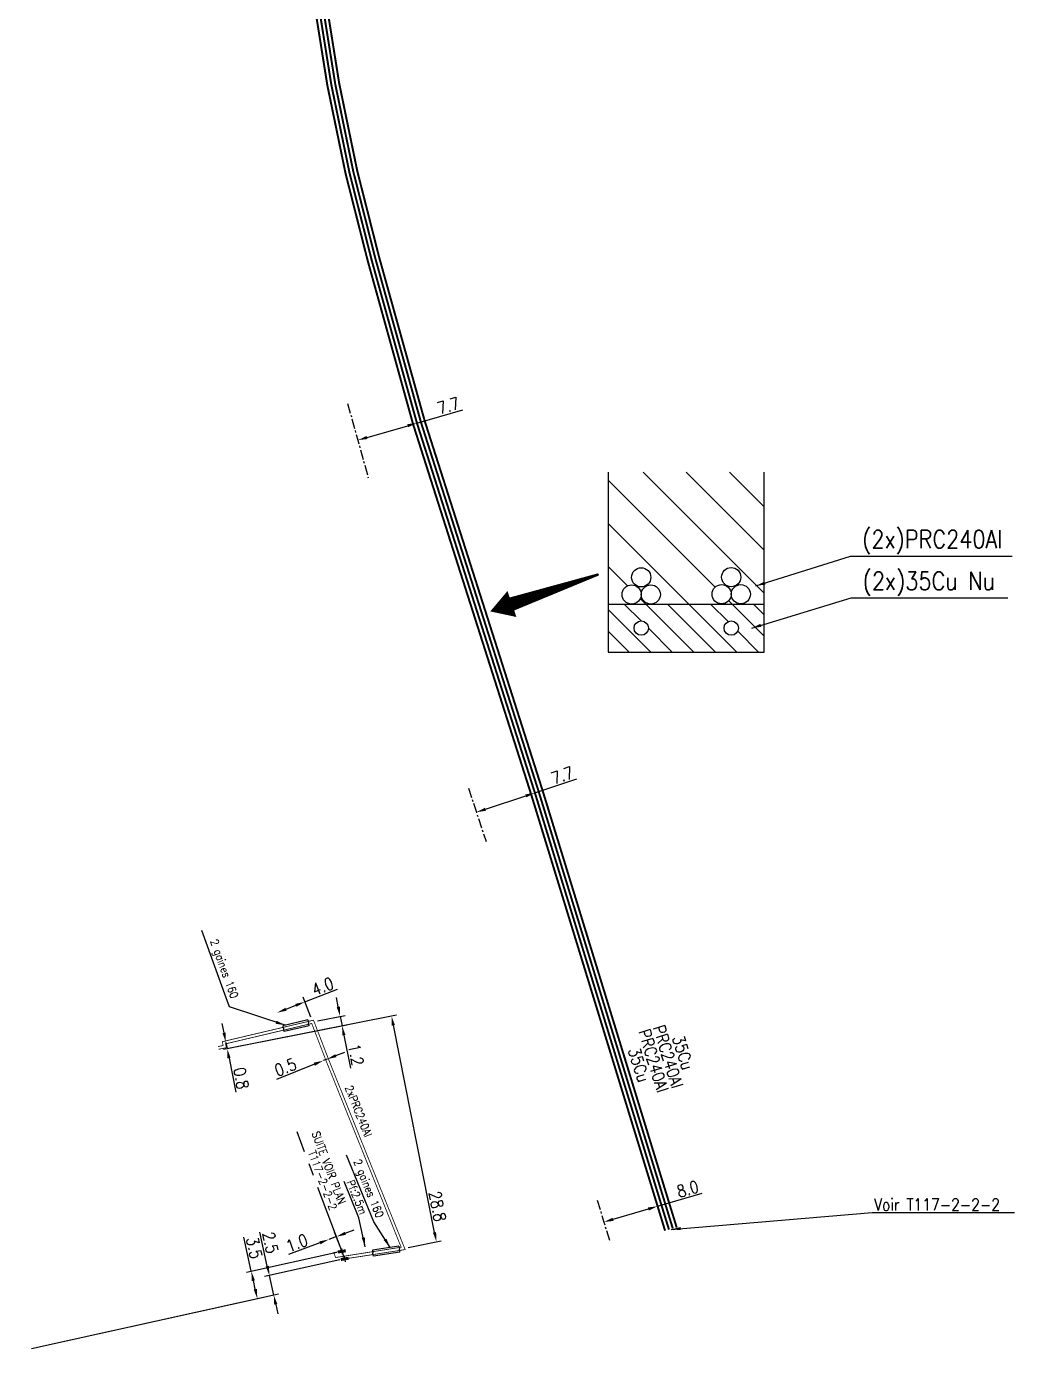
# Model space of a CAD drawing. Header units: millimetres. Extents: x 145437 to 146000, y 141990 to 142990.
# Drawn here: x 145677.3 to 145800.8, y 141990.2 to 142155.7 of the extents above; entities that cross this region are included whole.
import ezdxf
from ezdxf.enums import TextEntityAlignment as Align

# ---------------------------------------------------------------- set-up
doc = ezdxf.new("R2010")
doc.units = ezdxf.units.MM
doc.header["$PDMODE"] = 34
doc.linetypes.add('CENTER', pattern=[2, 1.25, -0.25, 0.25, -0.25])
doc.linetypes.add('CENTER2', pattern=[28.575, 19.05, -3.175, 3.175, -3.175])
doc.layers.get('0').update_dxf_attribs({"linetype": 'CONTINUOUS'})
doc.layers.get('Defpoints').update_dxf_attribs({"linetype": 'CONTINUOUS'})
for name, color, linetype in [('M_100', 7, 'M_ST_6'), ('M_130', 3, 'M_ST_15'), ('M_300', 7, 'CONTINUOUS'), ('M_400', 7, 'CONTINUOUS'), ('M_930', 7, 'CONTINUOUS')]:
    doc.layers.add(name, color=color, linetype=linetype)
doc.styles.get("Standard").update_dxf_attribs({"font": 'romans.shx', "width": 0.85})
doc.linetypes.add('M_ST_15', pattern='A,5,-0.3,["XX",Standard,S=1,R=0,X=0,Y=-0.5],-2.5', length=7.8)
doc.linetypes.add('M_ST_6', pattern='A,5,-0.3,["||",Standard,S=1,R=0,X=0.35,Y=-0.5],-1.6', length=6.9)
doc.dimstyles.get("Standard").update_dxf_attribs({"dimtxt": 1.5, "dimasz": 1.2, "dimexe": 0.625, "dimexo": 0.625, "dimgap": 0.25, "dimtad": 1, "dimdec": 1, "dimzin": 0, "dimdsep": 46, "dimtxsty": 'Standard', "dimcen": -0.5, "dimadec": 0, "dimazin": 0, "dimtfac": 1, "dimtdec": 1, "dimtmove": 0, "dimatfit": 3, "dimfxl": 0, "dimtolj": 1, "dimtzin": 0, "dimarcsym": 0})

# ---------------------------------------------------------------- blocks, each defined once
blk = doc.blocks.new('*D0')
at = {"layer": 'Defpoints', "color": 0, "linetype": 'Continuous', "transparency": 16777216}
for p in [(145756.21, 142008.11), (145749.49, 142006.14), (145749.49, 142006.14)]:
    blk.add_point(p, dxfattribs=at)
at = {"layer": 'M_130', "color": 0, "linetype": 'Continuous', "lineweight": -2, "transparency": 16777216}
for p, q in [((145756.21, 142008.11), (145761.78, 142009.75)), ((145750.64, 142006.48), (145755.06, 142007.77))]:
    blk.add_line(p, q, dxfattribs=at)
at = {"layer": 'M_130', "color": 0, "linetype": 'Continuous', "transparency": 16777216}
for points in [[(145755, 142007.96), (145755.11, 142007.58), (145756.21, 142008.11)], [(145750.59, 142006.67), (145750.7, 142006.28), (145749.49, 142006.14)]]:
    blk.add_solid(points, dxfattribs=at)
at = {"layer": 'M_130', "color": 0, "linetype": 'Continuous', "transparency": 16777216, "insert": (145759.98, 142010.26), "char_height": 1.5, "attachment_point": 5, "rotation": 16.3749}
blk.add_mtext('\\A1;8.0', dxfattribs=at)
blk = doc.blocks.new('*D1')
at = {"layer": 'Defpoints', "color": 0, "linetype": 'Continuous', "transparency": 16777216}
for p in [(145740.87, 142059.81), (145733.56, 142057.39), (145733.56, 142057.39)]:
    blk.add_point(p, dxfattribs=at)
at = {"layer": 'M_130', "color": 0, "linetype": 'Continuous', "lineweight": -2, "transparency": 16777216}
for p, q in [((145740.87, 142059.81), (145746.11, 142061.55)), ((145734.7, 142057.76), (145739.73, 142059.43))]:
    blk.add_line(p, q, dxfattribs=at)
at = {"layer": 'M_130', "color": 0, "linetype": 'Continuous', "transparency": 16777216}
for points in [[(145739.67, 142059.62), (145739.79, 142059.24), (145740.87, 142059.81)], [(145734.63, 142057.95), (145734.76, 142057.57), (145733.56, 142057.39)]]:
    blk.add_solid(points, dxfattribs=at)
at = {"layer": 'M_130', "color": 0, "linetype": 'Continuous', "transparency": 16777216, "insert": (145744.29, 142062), "char_height": 1.5, "attachment_point": 5, "rotation": 18.3549}
blk.add_mtext('\\A1;7.7', dxfattribs=at)
blk = doc.blocks.new('*D2')
at = {"layer": 'Defpoints', "color": 0, "linetype": 'Continuous', "transparency": 16777216}
for p in [(145726.12, 142106.06), (145718.73, 142103.92), (145718.73, 142103.92)]:
    blk.add_point(p, dxfattribs=at)
at = {"layer": 'M_130', "color": 0, "linetype": 'Continuous', "lineweight": -2, "transparency": 16777216}
for p, q in [((145726.12, 142106.06), (145731.85, 142107.71)), ((145719.88, 142104.25), (145724.97, 142105.72))]:
    blk.add_line(p, q, dxfattribs=at)
at = {"layer": 'M_130', "color": 0, "linetype": 'Continuous', "transparency": 16777216}
for points in [[(145724.92, 142105.92), (145725.03, 142105.53), (145726.12, 142106.06)], [(145719.83, 142104.44), (145719.94, 142104.06), (145718.73, 142103.92)]]:
    blk.add_solid(points, dxfattribs=at)
at = {"layer": 'M_130', "color": 0, "linetype": 'Continuous', "transparency": 16777216, "insert": (145730.05, 142108.23), "char_height": 1.5, "attachment_point": 5, "rotation": 16.1342}
blk.add_mtext('\\A1;7.7', dxfattribs=at)
blk = doc.blocks.new('*D82')
at = {"layer": 'Defpoints', "color": 0, "linetype": 'Continuous', "transparency": 16777216}
for p in [(145717.09, 142001.53), (145708.22, 141997.01), (145677.31, 141990.19)]:
    blk.add_point(p, dxfattribs=at)
at = {"layer": 'M_300', "color": 0, "linetype": 'Continuous', "lineweight": -2, "transparency": 16777216}
for p, q in [((145707.42, 142000.62), (145706.48, 142004.89)), ((145716.48, 142001.39), (145707.07, 141999.32)), ((145708.22, 141997.01), (145707.68, 141999.45)), ((145677.92, 141990.33), (145708.83, 141997.15)), ((145708.48, 141995.84), (145708.74, 141994.67))]:
    blk.add_line(p, q, dxfattribs=at)
at = {"layer": 'M_300', "color": 0, "linetype": 'Continuous', "transparency": 16777216}
for points in [[(145707.62, 142000.67), (145707.23, 142000.58), (145707.68, 141999.45)], [(145708.67, 141995.88), (145708.28, 141995.8), (145708.22, 141997.01)]]:
    blk.add_solid(points, dxfattribs=at)
at = {"layer": 'M_300', "color": 0, "linetype": 'Continuous', "transparency": 16777216, "insert": (145707.8, 142003.56), "char_height": 1.5, "attachment_point": 5, "rotation": 282.4414}
blk.add_mtext('\\A1;2.5', dxfattribs=at)
blk = doc.blocks.new('*D83')
at = {"layer": 'Defpoints', "color": 0, "linetype": 'Continuous', "transparency": 16777216}
for p in [(145716.73, 142002.47), (145706.17, 141996.56), (145677.31, 141990.19)]:
    blk.add_point(p, dxfattribs=at)
at = {"layer": 'M_300', "color": 0, "linetype": 'Continuous', "lineweight": -2, "transparency": 16777216}
for p, q in [((145705.42, 141999.98), (145704.48, 142004.25)), ((145716.12, 142002.34), (145704.81, 141999.84)), ((145705.91, 141997.73), (145705.68, 141998.81)), ((145677.92, 141990.33), (145706.78, 141996.69))]:
    blk.add_line(p, q, dxfattribs=at)
at = {"layer": 'M_300', "color": 0, "linetype": 'Continuous', "transparency": 16777216}
for points in [[(145705.87, 141998.85), (145705.48, 141998.76), (145705.42, 141999.98)], [(145706.11, 141997.77), (145705.72, 141997.69), (145706.17, 141996.56)]]:
    blk.add_solid(points, dxfattribs=at)
at = {"layer": 'M_300', "color": 0, "linetype": 'Continuous', "transparency": 16777216, "insert": (145705.79, 142002.91), "char_height": 1.5, "attachment_point": 5, "rotation": 282.4414}
blk.add_mtext('\\A1;3.5', dxfattribs=at)
blk = doc.blocks.new('*D84')
at = {"layer": 'Defpoints', "color": 0, "linetype": 'Continuous', "transparency": 16777216}
for p in [(145715.11, 142003.96), (145715.11, 142003.96), (145716.73, 142002.47)]:
    blk.add_point(p, dxfattribs=at)
at = {"layer": 'M_300', "color": 0, "linetype": 'Continuous', "lineweight": -2, "transparency": 16777216}
for p, q in [((145716.05, 142004.31), (145715.11, 142003.96)), ((145716.52, 142003.06), (145715.83, 142004.89)), ((145717.17, 142004.73), (145718.29, 142005.15)), ((145713.99, 142003.53), (145710.06, 142002.06))]:
    blk.add_line(p, q, dxfattribs=at)
at = {"layer": 'M_300', "color": 0, "linetype": 'Continuous', "transparency": 16777216}
for points in [[(145713.92, 142003.72), (145714.06, 142003.35), (145715.11, 142003.96)], [(145717.1, 142004.91), (145717.24, 142004.54), (145716.05, 142004.31)]]:
    blk.add_solid(points, dxfattribs=at)
at = {"layer": 'M_300', "color": 0, "linetype": 'Continuous', "transparency": 16777216, "insert": (145711.11, 142003.52), "char_height": 1.5, "attachment_point": 5, "rotation": 20.5519}
blk.add_mtext('\\A1;1.0', dxfattribs=at)
blk = doc.blocks.new('*D85')
at = {"layer": 'Defpoints', "color": 0, "linetype": 'Continuous', "transparency": 16777216}
for p in [(145702.24, 142028.61), (145701.34, 142027.62), (145702.4, 142027.83)]:
    blk.add_point(p, dxfattribs=at)
at = {"layer": 'M_130', "color": 0, "linetype": 'Continuous', "lineweight": -2, "transparency": 16777216}
for p, q in [((145702.01, 142029.79), (145701.77, 142030.97)), ((145702.24, 142028.61), (145702.4, 142027.83)), ((145701.96, 142027.74), (145703.01, 142027.95)), ((145702.63, 142026.65), (145703.48, 142022.36))]:
    blk.add_line(p, q, dxfattribs=at)
at = {"layer": 'M_130', "color": 0, "linetype": 'Continuous', "transparency": 16777216}
for points in [[(145702.2, 142029.83), (145701.81, 142029.75), (145702.24, 142028.61)], [(145702.83, 142026.69), (145702.44, 142026.61), (145702.4, 142027.83)]]:
    blk.add_solid(points, dxfattribs=at)
at = {"layer": 'M_130', "color": 0, "linetype": 'Continuous', "transparency": 16777216, "insert": (145704.16, 142024.11), "char_height": 1.5, "attachment_point": 5, "rotation": 281.2463}
blk.add_mtext('\\A1;0.8', dxfattribs=at)
blk = doc.blocks.new('*D86')
at = {"layer": 'Defpoints', "color": 0, "linetype": 'Continuous', "transparency": 16777216}
for p in [(145713.08, 142031.18), (145716.76, 142030.68), (145701.34, 142027.62)]:
    blk.add_point(p, dxfattribs=at)
at = {"layer": 'M_130', "color": 0, "linetype": 'Continuous', "lineweight": -2, "transparency": 16777216}
for p, q in [((145716.29, 142033.04), (145716.06, 142034.21)), ((145713.69, 142031.3), (145717.14, 142031.98)), ((145716.52, 142031.86), (145716.76, 142030.68)), ((145701.96, 142027.74), (145717.37, 142030.8)), ((145716.99, 142029.51), (145717.81, 142025.4))]:
    blk.add_line(p, q, dxfattribs=at)
at = {"layer": 'M_130', "color": 0, "linetype": 'Continuous', "transparency": 16777216}
for points in [[(145716.49, 142033.08), (145716.09, 142033), (145716.52, 142031.86)], [(145717.19, 142029.54), (145716.8, 142029.47), (145716.76, 142030.68)]]:
    blk.add_solid(points, dxfattribs=at)
at = {"layer": 'M_130', "color": 0, "linetype": 'Continuous', "transparency": 16777216, "insert": (145718.5, 142027.06), "char_height": 1.5, "attachment_point": 5, "rotation": 281.2463}
blk.add_mtext('\\A1;1.2', dxfattribs=at)
blk = doc.blocks.new('*D87')
at = {"layer": 'Defpoints', "color": 0, "linetype": 'Continuous', "transparency": 16777216}
for p in [(145714.41, 142026.32), (145714.41, 142026.32), (145714.88, 142026.5)]:
    blk.add_point(p, dxfattribs=at)
at = {"layer": 'M_130', "color": 0, "linetype": 'Continuous', "lineweight": -2, "transparency": 16777216}
for p, q in [((145715.99, 142026.95), (145717.1, 142027.39)), ((145713.3, 142025.87), (145708.58, 142023.98)), ((145714.88, 142026.5), (145714.41, 142026.32))]:
    blk.add_line(p, q, dxfattribs=at)
at = {"layer": 'M_130', "color": 0, "linetype": 'Continuous', "transparency": 16777216}
for points in [[(145715.92, 142027.13), (145716.06, 142026.76), (145714.88, 142026.5)], [(145713.22, 142026.06), (145713.37, 142025.68), (145714.41, 142026.32)]]:
    blk.add_solid(points, dxfattribs=at)
at = {"layer": 'M_130', "color": 0, "linetype": 'Continuous', "transparency": 16777216, "insert": (145709.68, 142025.5), "char_height": 1.5, "attachment_point": 5, "rotation": 21.7866}
blk.add_mtext('\\A1;0.5', dxfattribs=at)
blk = doc.blocks.new('*D88')
at = {"layer": 'Defpoints', "color": 0, "linetype": 'Continuous', "transparency": 16777216}
for p in [(145708.65, 142032.32), (145708.65, 142032.32), (145713.08, 142031.18)]:
    blk.add_point(p, dxfattribs=at)
at = {"layer": 'M_130', "color": 0, "linetype": 'Continuous', "lineweight": -2, "transparency": 16777216}
for p, q in [((145712.11, 142033.67), (145716.18, 142035.26)), ((145712.85, 142031.76), (145711.88, 142034.25)), ((145709.76, 142032.76), (145710.99, 142033.24))]:
    blk.add_line(p, q, dxfattribs=at)
at = {"layer": 'M_130', "color": 0, "linetype": 'Continuous', "transparency": 16777216}
for points in [[(145710.92, 142033.42), (145711.06, 142033.05), (145712.11, 142033.67)], [(145709.69, 142032.94), (145709.84, 142032.57), (145708.65, 142032.32)]]:
    blk.add_solid(points, dxfattribs=at)
at = {"layer": 'M_130', "color": 0, "linetype": 'Continuous', "transparency": 16777216, "insert": (145714.34, 142035.61), "char_height": 1.5, "attachment_point": 5, "rotation": 21.2875}
blk.add_mtext('\\A1;4.0', dxfattribs=at)
blk = doc.blocks.new('*D89')
at = {"layer": 'Defpoints', "color": 0, "linetype": 'Continuous', "transparency": 16777216}
for p in [(145722.94, 142031.91), (145701.34, 142027.62), (145724.4, 142002.84)]:
    blk.add_point(p, dxfattribs=at)
at = {"layer": 'M_130', "color": 0, "linetype": 'Continuous', "lineweight": -2, "transparency": 16777216}
for p, q in [((145701.96, 142027.74), (145723.55, 142032.03)), ((145728.32, 142004.84), (145723.18, 142030.74)), ((145725.01, 142002.96), (145729.17, 142003.79))]:
    blk.add_line(p, q, dxfattribs=at)
at = {"layer": 'M_130', "color": 0, "linetype": 'Continuous', "transparency": 16777216}
for points in [[(145723.37, 142030.77), (145722.98, 142030.7), (145722.94, 142031.91)], [(145728.52, 142004.88), (145728.13, 142004.8), (145728.56, 142003.67)]]:
    blk.add_solid(points, dxfattribs=at)
at = {"layer": 'M_130', "color": 0, "linetype": 'Continuous', "transparency": 16777216, "insert": (145728.7, 142008.1), "char_height": 1.5, "attachment_point": 5, "rotation": 281.2463}
blk.add_mtext('\\A1;28.8', dxfattribs=at)
blk = doc.blocks.new('M_300_04')
at = {"color": 0, "linetype": 'Continuous'}
blk.add_line((0, 0.375), (0, -0.375), dxfattribs=at)
blk.add_solid([(-0.5, 0.1875), (-0.5, -0.1875), (0.5, 0.1875), (0.5, -0.1875)], dxfattribs=at)
at = {"color": 0, "linetype": 'Continuous', "width": 0.75, "flags": 3}
for tag, p in [('DEF_LEG', (0, -5)), ('DEF_COUP', (0, -7.5)), ('DEF_TYPE', (0, -10))]:
    blk.add_attdef(tag, text='', height=1.2, dxfattribs=at).set_placement(p, align=Align.MIDDLE)

msp = doc.modelspace()

# ---------------------------------------------------------------- hatches: boundary and pattern name
at = {"layer": 'M_130', "linetype": 'Continuous'}
h = msp.add_hatch(dxfattribs=at)
h.set_pattern_fill('LINE', color=252, scale=1.2, angle=135, style=0)
h.set_pattern_definition([(135, (-72891.8374, -71038.933), (-2.694076836, -2.694076836), [])])
h.paths.add_polyline_path([(145769.53, 142099.91), (145750.03, 142099.91), (145750.03, 142083.41), (145769.53, 142083.41)])
h.paths.add_polyline_path([(145766.61, 142086.79, -1), (145764.21, 142086.79, -1)], flags=16)
h.paths.add_polyline_path([(145755.36, 142086.76, -1), (145752.96, 142086.76, -1)], flags=16)
h.paths.add_polyline_path([(145765.41, 142084.65, -0.999995), (145767.81, 142084.65, -0.999995), (145765.41, 142084.65, -0.999995), (145763.01, 142084.65, -0.999995)], flags=16)
h.paths.add_polyline_path([(145756.56, 142084.62, -0.999995), (145754.16, 142084.62, -0.999995), (145751.76, 142084.62, -0.999995), (145754.16, 142084.62, -0.999995)], flags=16)
h = msp.add_hatch(dxfattribs=at)
h.set_pattern_fill('LINE', color=2, scale=0.6, angle=135, style=0)
h.set_pattern_definition([(135, (-72891.8374, -71038.933), (-1.347038418, -1.347038418), [])])
h.paths.add_polyline_path([(145769.53, 142083.41), (145750.03, 142083.41), (145750.03, 142077.41), (145769.53, 142077.41)])
h.paths.add_polyline_path([(145764.51, 142080.41, -1), (145766.31, 142080.41, -1)], flags=16)
h.paths.add_polyline_path([(145753.26, 142080.41, -1), (145755.06, 142080.41, -1)], flags=16)

# ---------------------------------------------------------------- linework, layer by layer
at = {"layer": 'M_100', "const_width": 0.25, "flags": 128}
for points in [[(145757.14, 142005.06), (145756.21, 142008.11), (145740.39, 142059.65), (145725.64, 142105.92), (145725.64, 142105.92), (145719.97, 142126.35, -0.03377), (145713.15, 142159.39), (145710.55, 142178.41), (145710.55, 142178.41), (145705.43, 142231.16), (145705.4, 142231.97), (145705.22, 142235.97), (145704.99, 142241.99), (145704.4, 142247.03), (145704.4, 142247.03), (145705.16, 142262.18)], [(145758.6, 142005.44), (145757.65, 142008.53), (145741.82, 142060.13), (145727.09, 142106.33), (145727.09, 142106.33), (145721.41, 142126.75, -0.03377), (145714.64, 142159.59), (145712.04, 142178.58), (145712.04, 142178.58), (145712.04, 142178.58), (145706.93, 142231.22), (145706.9, 142232.03), (145706.72, 142236.03), (145706.49, 142242.04), (145705.9, 142247.06), (145705.9, 142247.06), (145706.66, 142262.26)]]:
    msp.add_lwpolyline(points, format="xyb", dxfattribs=at)
at = {"layer": 'M_100', "linetype": 'Continuous'}
for centre in [(145754.16, 142080.41), (145765.41, 142080.41)]:
    msp.add_circle(centre, 0.9, dxfattribs=at)
at = {"layer": 'M_130', "const_width": 0.25, "flags": 128}
for points in [[(145757.63, 142005.19), (145756.69, 142008.25), (145740.87, 142059.81), (145726.12, 142106.06), (145726.12, 142106.06), (145726.12, 142106.06), (145726.12, 142106.06), (145726.12, 142106.06), (145720.45, 142126.48, -0.03377), (145713.65, 142159.45), (145711.05, 142178.47), (145711.05, 142178.47), (145711.05, 142178.47), (145711.05, 142178.47), (145711.05, 142178.47), (145711.05, 142178.47), (145711.05, 142178.47), (145711.05, 142178.47), (145711.05, 142178.47), (145711.05, 142178.47), (145705.93, 142231.18), (145705.9, 142231.99), (145705.72, 142235.99), (145705.49, 142241.93), (145704.9, 142247.04), (145704.9, 142247.04), (145705.66, 142262.2)], [(145758.11, 142005.32), (145757.17, 142008.39), (145741.34, 142059.97), (145726.61, 142106.2), (145726.61, 142106.2), (145720.93, 142126.62, -0.03377), (145714.14, 142159.52), (145711.55, 142178.52), (145711.55, 142178.52), (145711.55, 142178.52), (145706.43, 142231.2), (145706.43, 142231.31)]]:
    msp.add_lwpolyline(points, format="xyb", dxfattribs=at)
at = {"layer": 'M_130', "color": 7, "linetype": 'CENTER', "flags": 128}
for points in [[(145717.46, 142108.5), (145718.73, 142103.92), (145720.03, 142099.2)], [(145732.56, 142060.4), (145733.56, 142057.39), (145734.77, 142053.71)], [(145748.67, 142008.89), (145749.49, 142006.14), (145750.19, 142003.83)]]:
    msp.add_lwpolyline(points, dxfattribs=at)
at = {"layer": 'M_130', "color": 252, "linetype": 'Continuous', "flags": 128}
for points in [[(145750.03, 142099.91), (145750.03, 142077.41), (145769.53, 142077.41), (145769.53, 142099.91)], [(145750.03, 142083.41), (145769.53, 142083.41)]]:
    msp.add_lwpolyline(points, dxfattribs=at)
at = {"layer": 'M_130', "linetype": 'Continuous', "flags": 128}
msp.add_lwpolyline([(145748.84, 142087.14, 0.286, 1.72, 0), (145738, 142083.43, 1.72, 0, 0), (145735.29, 142082.5, 0, 3.44, 0), (145738, 142083.43, 3.44, 3.44, 0)], format="xyseb", dxfattribs=at)
at = {"layer": 'M_130', "ltscale": 0.5, "const_width": 0.1, "flags": 128}
for points in [[(145717.58, 142001.6), (145724.65, 142002.69), (145720.62, 142012.69, -0.000033), (145716.48, 142022.98), (145715.04, 142026.57), (145713.19, 142031.38), (145701.79, 142028.69), (145701.89, 142028.21), (145701.25, 142028.08)], [(145701.32, 142027.74), (145701.32, 142027.74), (145702.3, 142027.94), (145702.2, 142028.42), (145712.97, 142030.97), (145714.71, 142026.44), (145716.15, 142022.86, 0.000033), (145720.29, 142012.58), (145724.15, 142002.99), (145715.96, 142001.7), (145715.72, 142002.32), (145716.24, 142002.4)]]:
    msp.add_lwpolyline(points, format="xyb", dxfattribs=at)
at = {"layer": 'M_130', "linetype": 'Continuous'}
for centre in [(145754.16, 142086.76), (145765.41, 142086.79), (145752.96, 142084.62), (145755.36, 142084.62), (145764.21, 142084.65), (145766.61, 142084.65)]:
    msp.add_circle(centre, 1.2, dxfattribs=at)
at = {"layer": 'M_400', "color": 7, "linetype": 'CONTINUOUS'}
for p, q in [((145712.48, 142031.42), (145709.36, 142030.68)), ((145709.36, 142030.68), (145709.45, 142030.31)), ((145709.53, 142029.95), (145709.45, 142030.31)), ((145712.66, 142030.69), (145709.53, 142029.95)), ((145712.48, 142031.42), (145712.57, 142031.05)), ((145712.66, 142030.69), (145712.57, 142031.05)), ((145723.87, 142003.12), (145720.56, 142002.61)), ((145720.56, 142002.61), (145720.62, 142002.24)), ((145720.68, 142001.87), (145720.62, 142002.24)), ((145723.98, 142002.38), (145720.68, 142001.87)), ((145723.87, 142003.12), (145723.93, 142002.75)), ((145723.98, 142002.38), (145723.93, 142002.75))]:
    msp.add_line(p, q, dxfattribs=at)
at = {"layer": 'M_930', "linetype": 'CENTER2', "ltscale": 0.5, "flags": 128}
msp.add_lwpolyline([(145717.09, 142001.53), (145711.14, 142017.41)], dxfattribs=at)

# ---------------------------------------------------------------- block references
at = {"layer": 'M_300', "rotation": 9.044678355682603}
for p in [(145716.73, 142002.47), (145717.09, 142001.53)]:
    msp.add_blockref('M_300_04', p, dxfattribs=at)

# ---------------------------------------------------------------- texts
at = {"layer": 'M_100', "linetype": 'Continuous', "width": 0.85}
for p in [(145759.38, 142027.32), (145753.86, 142025.79)]:
    msp.add_text('35Cu', height=1.5, rotation=287.0587, dxfattribs=at).set_placement(p, align=Align.MIDDLE)
at = {"layer": 'M_100', "linetype": 'Continuous', "insert": (145781.85, 142084.43), "char_height": 2.25, "attachment_point": 7}
msp.add_mtext('(2x)35Cu Nu', dxfattribs=at)
at = {"layer": 'M_130', "linetype": 'Continuous', "width": 0.85}
for p in [(145755.69, 142026.3), (145757.52, 142026.81)]:
    msp.add_text('PRC240Al', height=1.5, rotation=287.0587, dxfattribs=at).set_placement(p, align=Align.MIDDLE)
msp.add_text('2xPRC240Al', height=1, rotation=291.8592, dxfattribs=at).set_placement((145717.1, 142022.96))
at = {"layer": 'M_130', "linetype": 'Continuous', "attachment_point": 7}
for s, insert, char_height in [('(2x)PRC240Al', (145781.79, 142089.66), 2.25), ('Voir T117-2-2-2', (145783.28, 142007.56), 1.5)]:
    msp.add_mtext(s, dxfattribs=dict(at, insert=insert, char_height=char_height))
at = {"layer": 'M_130', "linetype": 'Continuous', "insert": (145719, 142006.99), "char_height": 1, "attachment_point": 9, "rotation": 292.1008}
msp.add_mtext('\\A1;Pf:2.5m', dxfattribs=at)
at = {"layer": 'M_400', "linetype": 'Continuous', "char_height": 1, "attachment_point": 9}
for insert, rotation in [((145702.57, 142033.9), 289.8325), ((145720.77, 142006.45), 292.1008)]:
    msp.add_mtext('\\A1;2 gaines 160', dxfattribs=dict(at, insert=insert, rotation=rotation))
at = {"layer": 'M_930', "linetype": 'Continuous', "width": 0.85}
for s, p in [('SUITE VOIR PLAN', (145715.12, 142012.93)), ('T117-2-2-2', (145714.33, 142011.36))]:
    msp.add_text(s, height=1, rotation=290.5519, dxfattribs=at).set_placement(p, align=Align.MIDDLE)

# ---------------------------------------------------------------- dimensions: what is measured, and where the dimension line sits
at = {"layer": 'M_130', "linetype": 'Continuous'}
for base, p1, p2, angle, picture, middle in [((145718.73, 142103.92), (145726.12, 142106.06), (145718.73, 142103.92), 16.1342, '*D2', (145730.32, 142107.27)), ((145733.56, 142057.39), (145740.87, 142059.81), (145733.56, 142057.39), 18.3549, '*D1', (145744.61, 142061.05)), ((145716.76, 142030.68), (145713.08, 142031.18), (145701.34, 142027.62), 101.2463, '*D86', (145717.52, 142026.86)), ((145722.94, 142031.91), (145724.4, 142002.84), (145701.34, 142027.62), 101.2463, '*D89', (145727.71, 142007.91)), ((145702.4, 142027.83), (145702.24, 142028.61), (145701.34, 142027.62), 101.2463, '*D85', (145703.18, 142023.92)), ((145714.41, 142026.32), (145714.88, 142026.5), (145714.41, 142026.32), 21.7866, '*D87', (145710.05, 142024.57))]:
    dim = msp.add_linear_dim(base=base, p1=p1, p2=p2, angle=angle, dimstyle='Standard', dxfattribs=at)
    dim.commit()
    dim.dimension.update_dxf_attribs({"geometry": picture, "text_midpoint": middle, "dimtype": 160})
for base, p1, p2, angle, text, picture, middle in [((145708.65, 142032.32), (145713.08, 142031.18), (145708.65, 142032.32), 21.2875, '4.0', '*D88', (145714.7, 142034.68)), ((145749.49, 142006.14), (145756.21, 142008.11), (145749.49, 142006.14), 16.3749, '8.0', '*D0', (145760.26, 142009.3))]:
    dim = msp.add_linear_dim(base=base, p1=p1, p2=p2, angle=angle, text=text, dimstyle='Standard', dxfattribs=at)
    dim.commit()
    dim.dimension.update_dxf_attribs({"geometry": picture, "text_midpoint": middle, "dimtype": 160})
at = {"layer": 'M_300', "linetype": 'Continuous'}
for base, p1, p2, angle, picture, middle in [((145708.22, 141997.01), (145717.09, 142001.53), (145677.31, 141990.19), 102.4414, '*D82', (145706.82, 142003.34)), ((145715.11, 142003.96), (145716.73, 142002.47), (145715.11, 142003.96), 20.5519, '*D84', (145711.46, 142002.59))]:
    dim = msp.add_linear_dim(base=base, p1=p1, p2=p2, angle=angle, dimstyle='Standard', dxfattribs=at)
    dim.commit()
    dim.dimension.update_dxf_attribs({"geometry": picture, "text_midpoint": middle, "dimtype": 160})
dim = msp.add_linear_dim(base=(145706.17, 141996.56), p1=(145716.73, 142002.47), p2=(145677.31, 141990.19), angle=102.4414, text='3.5', dimstyle='Standard', dxfattribs=at)
dim.commit()
dim.dimension.update_dxf_attribs({"geometry": '*D83', "text_midpoint": (145704.82, 142002.7), "dimtype": 160})

# ---------------------------------------------------------------- leaders
at = {"layer": 'M_100', "linetype": 'Continuous', "annotation_type": 0, "has_hookline": 1, "hookline_direction": 0, "text_width": 18.12}
msp.add_leader([(145767.97, 142080.41), (145780.4, 142084.18), (145781.6, 142084.18)], dimstyle='Standard', dxfattribs=at)
at = {"layer": 'M_130', "linetype": 'Continuous', "annotation_type": 0, "has_hookline": 1, "hookline_direction": 0}
for points, text_width in [([(145768.49, 142085.69), (145780.34, 142089.41), (145781.54, 142089.41)], 18.76), ([(145757.89, 142005.22), (145783.03, 142007.31)], 17.55)]:
    msp.add_leader(points, dimstyle='Standard', dxfattribs=dict(at, text_width=text_width))
at = {"layer": 'M_130', "linetype": 'Continuous', "annotation_type": 0, "has_hookline": 1, "hookline_direction": 1, "text_width": 4.65, "horizontal_direction": (0.376237, -0.926523, 0)}
msp.add_leader([(145719.67, 142003.03), (145718.86, 142006.67)], dimstyle='Standard', dxfattribs=at)
at = {"layer": 'M_400', "linetype": 'Continuous', "annotation_type": 0, "has_hookline": 1, "hookline_direction": 1, "text_width": 8.74}
for points, horizontal_direction in [([(145709.65, 142030.75), (145702.69, 142033.04), (145702.28, 142034.16)], (0.339271, -0.940689, 0)), ([(145722.78, 142002.96), (145720.72, 142006.17)], (0.376237, -0.926523, 0))]:
    msp.add_leader(points, dimstyle='Standard', dxfattribs=dict(at, horizontal_direction=horizontal_direction))

doc.saveas('drawing.dxf')
